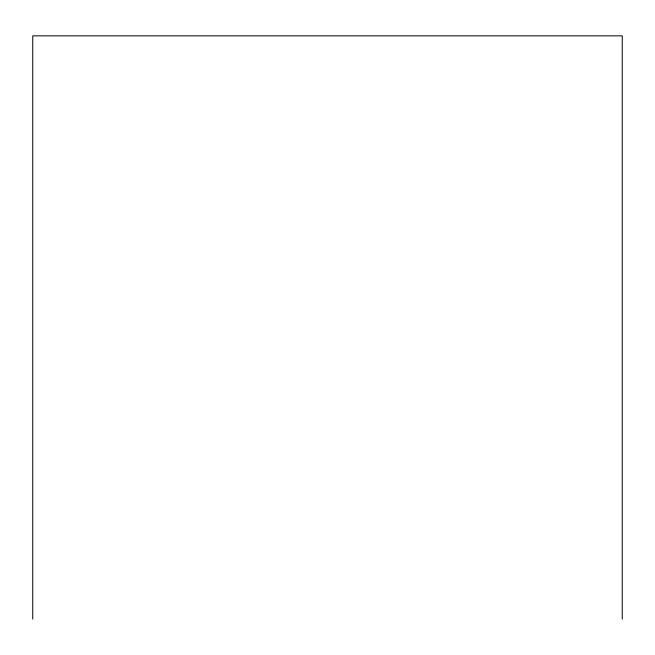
<?xml version="1.0" encoding="UTF-8"?>
<svg xmlns="http://www.w3.org/2000/svg" width="655" height="655" viewBox="0 0 655 655"><rect width="100%" height="100%" fill="white"/><g stroke="black" fill="none" stroke-linecap="round" stroke-linejoin="round"><path stroke-width="0.98" d="M622.25 619.147L622.25 35.853L32.75 35.853L32.75 619.147"/></g></svg>
